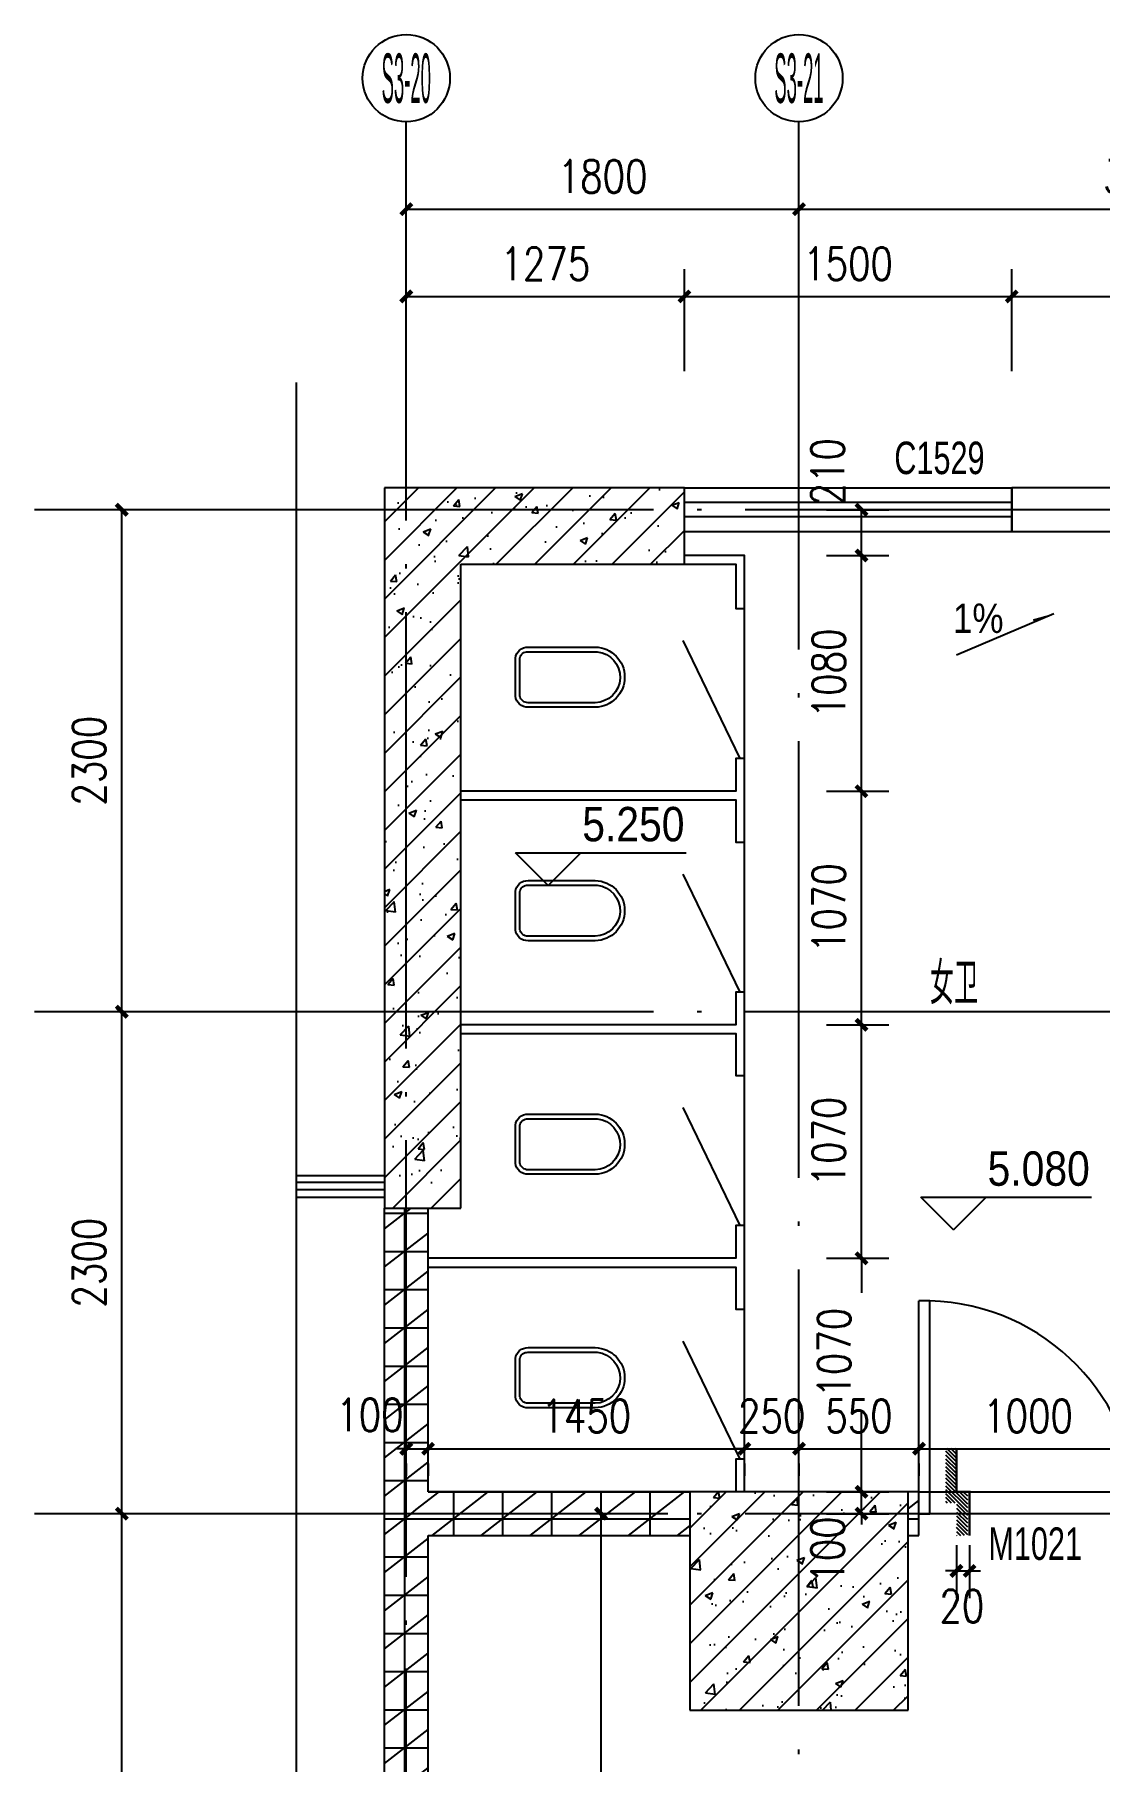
# Model space of a CAD drawing. Extents: x 718358 to 1668613, y -348838 to -159582.
# Drawn here: x 834603 to 839485, y -183287 to -175374 of the extents above; entities that cross this region are included whole.
import ezdxf
from ezdxf.enums import TextEntityAlignment as Align

# ---------------------------------------------------------------- set-up
doc = ezdxf.new("R2010")
doc.units = 0
doc.header["$LTSCALE"] = 1000
doc.linetypes.add('DOTE', pattern=[2.42, 2, -0.2, 0.02, -0.2])
for name, color, linetype in [('WINDOW_TEXT', 7, 'Continuous'), ('建-厨卫用具', 66, 'Continuous'), ('建-墙体', 2, 'Continuous'), ('建-尺寸', 73, 'Continuous'), ('建-影线', 8, 'Continuous'), ('建-房间名', 7, 'Continuous'), ('建-柱子', 6, 'Continuous'), ('建-标高', 3, 'Continuous'), ('建-符号', 3, 'Continuous'), ('建-符号说明', 7, 'Continuous'), ('建-轴标', 3, 'Continuous'), ('建-轴网', 14, 'DOTE'), ('建-门窗', 4, 'Continuous'), ('建-门窗-编号', 7, 'Continuous'), ('高差符号', 7, 'Continuous')]:
    doc.layers.add(name, color=color, linetype=linetype)
doc.styles.add('_TCH_AXIS', font='gt宽度调整.shx', dxfattribs={"bigfont": 'gt国标汉字.shx'})
doc.styles.add('_TCH_DIM', font='gt单线西文.shx', dxfattribs={"width": 0.8, "bigfont": 'gt单线中文.shx'})
doc.styles.add('_TCH_WINDOW', font='gt单线西文.shx', dxfattribs={"height": 3.5, "bigfont": 'gt单线中文.shx'})
doc.styles.add('DIM_FONT', font='SIMPLEX.shx', dxfattribs={"width": 0.8, "bigfont": 'GBCBIG.shx'})
doc.dimstyles.new('DIMN50', dxfattribs={"dimscale": 0.5, "dimtxt": 300, "dimasz": 100, "dimexe": 250, "dimexo": 300, "dimgap": 150, "dimtad": 1, "dimdec": 0, "dimzin": 0, "dimdsep": 46, "dimtxsty": 'DIM_FONT', "dimblk": 'ARCHTICK', "dimcen": 0.09, "dimdle": 1, "dimclrt": 7, "dimazin": 2, "dimtfac": 1, "dimtdec": 0, "dimtix": 1, "dimtmove": 2, "dimatfit": 3, "dimldrblk": 'ARCHTICK', "dimfxl": 1, "dimtolj": 1, "dimtzin": 0, "dimarcsym": 0})
pattern_1 = [(0, (0, 0), (0, 175), []), (37.875, (200, 0), (-84.807639, 109.038328), []), (90, (200, 0), (-225, 1e-14), [])]
pattern_2 = [(45, (0, 0), (-88.388348, 88.388348), []), (50, (0, 0), (358.63009, -31.37607), [37.5, -412.5]), (355, (0, 0), (-69.37567, 376.09607), [30, -330]), (100.4514, (29.9, -2.6), (289.25469, 344.71977), [31.8701, -350.57106]), (46.1842, (0, 100), (533.62052, -82.7595), [56.25, -618.75]), (96.6356, (44.47, 93.1), (467.33135, 487.05894), [47.80514, -525.8565]), (351.1842, (0, 100), (467.33097, 487.0593), [45, -495]), (21, (50, 75), (298.45353, -201.30945), [37.5, -412.5]), (326, (50, 75), (121.65767, 362.57502), [30, -330]), (71.4514, (74.87, 58.22), (420.11131, 161.26525), [31.8701, -350.57106]), (37.5, (0, 0), (6.079928, 166.446927), [0, -326, 0, -335, 0, -331.25]), (7.5, (0, 0), (131.53477, 197.205856), [0, -191, 0, -318.5, 0, -126.25]), (327.5, (-111.5, 0), (266.911218, -11.277436), [0, -125, 0, -390, 0, -517.5]), (317.5, (-161.5, 0), (291.593085, 50.05249), [0, -162.5, 0, -259, 0, -367.5])]

# ---------------------------------------------------------------- blocks, each defined once
blk = doc.blocks.new('$plan$00001612')
for points in [[(135.1, 138), (442.4, 138, -0.388189), (501, 87.5), (501, -87.5, -0.388189), (442.4, -138), (135.1, -138, -0.97895)], [(443.1, -116.5), (125.4, -116.5, -0.936623), (135.3, 117.1), (442.8, 117.1, -0.381636), (480.2, 86.1), (480.2, -86.3, -0.399536)]]:
    blk.add_lwpolyline(points, format="xyb", close=True)
blk.add_lwpolyline([(195.5, 117.1, 0, 0, 0.440649), (185.5, 107.5, 0, 0, 0), (185.4, -105.9, 0, 0, 0.411645), (194.1, -115.5, 1.5, 1.5, 0)], format="xyseb")
blk = doc.blocks.new('A$C3BC465A5')
at = {"layer": '建-厨卫用具'}
for p, q in [((-804821, 52675.8), (-804821, 53363.3, 0)), ((-804821, 52725.8), (-804821, 53325.8, 0)), ((-804841, 52675.8), (-805101.8, 53216.2)), ((-804821, 51705.8), (-804821, 52305.8, 0)), ((-804821, 51605.8), (-804821, 52293.3, 0)), ((-804841, 51605.8), (-805101.8, 52146.2)), ((-804821, 50535.8, 0), (-804821, 51393.3, 0)), ((-804840.8, 50535.8), (-805101.6, 51076.2)), ((-804821, 49465.8, 0), (-804821, 50323.3, 0)), ((-804840.8, 49465.8), (-805101.6, 50006.2))]:
    blk.add_line(p, q, dxfattribs=at)
for points in [[(-806121, 53565.8), (-804861, 53565.8), (-804861, 53363.3), (-804821, 53363.3), (-804821, 53605.8), (-805096, 53605.8)], [(-806121, 52485.8), (-804861, 52485.8), (-804861, 52293.3), (-804821, 52293.3), (-804821, 52675.8), (-804861, 52675.8), (-804861, 52525.8), (-806121, 52525.8)], [(-806121, 51415.8), (-804861, 51415.8), (-804861, 51223.3), (-804821, 51223.3), (-804821, 51605.8), (-804861, 51605.8), (-804861, 51455.8), (-806121, 51455.8)], [(-806271, 50345.8), (-804861, 50345.8), (-804861, 50153.3), (-804821, 50153.3), (-804821, 50535.8), (-804861, 50535.8), (-804861, 50385.8), (-806271, 50385.8)], [(-804821, 49315.8), (-804821, 49465.8), (-804861, 49465.8), (-804861, 49315.8), (-806271, 49315.8)]]:
    blk.add_lwpolyline(points, dxfattribs=at)
at = {"layer": '建-厨卫用具', "rotation": 179.9999933565738}
for p in [(-805370, 53048.7), (-805370, 51978.7), (-805370, 50908.7), (-805370, 49838.7)]:
    blk.add_blockref('$plan$00001612', p, dxfattribs=at)
blk = doc.blocks.new('_ArchTick')
at = {"color": 0, "linetype": 'ByBlock', "const_width": 0.4}
blk.add_lwpolyline([(-0.5, -0.5), (0.5, 0.5)], dxfattribs=at)
blk = doc.blocks.new('*D2048')
at = {"layer": 'Defpoints', "color": 0, "transparency": 16777216}
for p in [(838107.2, -176174.4), (836307.2, -176667.1), (838107.2, -176667.1)]:
    blk.add_point(p, dxfattribs=at)
at = {"layer": '建-尺寸', "color": 0, "lineweight": -2, "transparency": 16777216}
for p, q in [((836307.2, -176517.1), (836307.2, -176049.4)), ((838107.2, -176517.1), (838107.2, -176049.4)), ((836306.7, -176174.4), (838107.7, -176174.4))]:
    blk.add_line(p, q, dxfattribs=at)
at = {"layer": '建-尺寸', "color": 0, "lineweight": -2, "transparency": 16777216, "xscale": 50, "yscale": 50, "zscale": 50, "rotation": 180}
blk.add_blockref('_ArchTick', (836307.2, -176174.4), dxfattribs=at)
at = {"layer": '建-尺寸', "color": 0, "lineweight": -2, "transparency": 16777216, "xscale": 50, "yscale": 50, "zscale": 50}
blk.add_blockref('_ArchTick', (838107.2, -176174.4), dxfattribs=at)
at = {"layer": '建-尺寸', "color": 7, "transparency": 16777216, "insert": (837207.2, -176024.4), "char_height": 150, "attachment_point": 5, "style": 'DIM_FONT'}
blk.add_mtext('\\A1;1800', dxfattribs=at)
blk = doc.blocks.new('*D2049')
at = {"layer": 'Defpoints', "color": 0, "transparency": 16777216}
for p in [(841307.2, -176174.4), (838107.2, -176667.1), (841307.2, -176667.1)]:
    blk.add_point(p, dxfattribs=at)
at = {"layer": '建-尺寸', "color": 0, "lineweight": -2, "transparency": 16777216}
for p, q in [((838107.2, -176517.1), (838107.2, -176049.4)), ((841307.2, -176517.1), (841307.2, -176049.4)), ((838106.7, -176174.4), (841307.7, -176174.4))]:
    blk.add_line(p, q, dxfattribs=at)
at = {"layer": '建-尺寸', "color": 0, "lineweight": -2, "transparency": 16777216, "xscale": 50, "yscale": 50, "zscale": 50, "rotation": 180}
blk.add_blockref('_ArchTick', (838107.2, -176174.4), dxfattribs=at)
at = {"layer": '建-尺寸', "color": 0, "lineweight": -2, "transparency": 16777216, "xscale": 50, "yscale": 50, "zscale": 50}
blk.add_blockref('_ArchTick', (841307.2, -176174.4), dxfattribs=at)
at = {"layer": '建-尺寸', "color": 7, "transparency": 16777216, "insert": (839707.2, -176024.4), "char_height": 150, "attachment_point": 5, "style": 'DIM_FONT'}
blk.add_mtext('\\A1;3200', dxfattribs=at)
blk = doc.blocks.new('*D2050')
at = {"layer": 'Defpoints', "color": 0, "transparency": 16777216}
for p in [(837582.2, -176574.4), (836307.2, -177067.1), (837582.2, -177067.1)]:
    blk.add_point(p, dxfattribs=at)
at = {"layer": '建-尺寸', "color": 0, "lineweight": -2, "transparency": 16777216}
for p, q in [((836307.2, -176917.1), (836307.2, -176449.4)), ((837582.2, -176917.1), (837582.2, -176449.4)), ((836306.7, -176574.4), (837582.7, -176574.4))]:
    blk.add_line(p, q, dxfattribs=at)
at = {"layer": '建-尺寸', "color": 0, "lineweight": -2, "transparency": 16777216, "xscale": 50, "yscale": 50, "zscale": 50, "rotation": 180}
blk.add_blockref('_ArchTick', (836307.2, -176574.4), dxfattribs=at)
at = {"layer": '建-尺寸', "color": 0, "lineweight": -2, "transparency": 16777216, "xscale": 50, "yscale": 50, "zscale": 50}
blk.add_blockref('_ArchTick', (837582.2, -176574.4), dxfattribs=at)
at = {"layer": '建-尺寸', "color": 7, "transparency": 16777216, "insert": (836944.7, -176424.4), "char_height": 150, "attachment_point": 5, "style": 'DIM_FONT'}
blk.add_mtext('\\A1;1275', dxfattribs=at)
blk = doc.blocks.new('*D2051')
at = {"layer": 'Defpoints', "color": 0, "transparency": 16777216}
for p in [(839082.2, -176574.4), (837582.2, -177067.1), (839082.2, -177067.1)]:
    blk.add_point(p, dxfattribs=at)
at = {"layer": '建-尺寸', "color": 0, "lineweight": -2, "transparency": 16777216}
for p, q in [((837582.2, -176917.1), (837582.2, -176449.4)), ((839082.2, -176917.1), (839082.2, -176449.4)), ((837581.7, -176574.4), (839082.7, -176574.4))]:
    blk.add_line(p, q, dxfattribs=at)
at = {"layer": '建-尺寸', "color": 0, "lineweight": -2, "transparency": 16777216, "xscale": 50, "yscale": 50, "zscale": 50, "rotation": 180}
blk.add_blockref('_ArchTick', (837582.2, -176574.4), dxfattribs=at)
at = {"layer": '建-尺寸', "color": 0, "lineweight": -2, "transparency": 16777216, "xscale": 50, "yscale": 50, "zscale": 50}
blk.add_blockref('_ArchTick', (839082.2, -176574.4), dxfattribs=at)
at = {"layer": '建-尺寸', "color": 7, "transparency": 16777216, "insert": (838332.2, -176424.4), "char_height": 150, "attachment_point": 5, "style": 'DIM_FONT'}
blk.add_mtext('\\A1;1500', dxfattribs=at)
blk = doc.blocks.new('*D2052')
at = {"layer": 'Defpoints', "color": 0, "transparency": 16777216}
for p in [(841307.2, -176574.4), (839082.2, -177067.1), (841307.2, -177067.1)]:
    blk.add_point(p, dxfattribs=at)
at = {"layer": '建-尺寸', "color": 0, "lineweight": -2, "transparency": 16777216}
for p, q in [((839082.2, -176917.1), (839082.2, -176449.4)), ((841307.2, -176917.1), (841307.2, -176449.4)), ((839081.7, -176574.4), (841307.7, -176574.4))]:
    blk.add_line(p, q, dxfattribs=at)
at = {"layer": '建-尺寸', "color": 0, "lineweight": -2, "transparency": 16777216, "xscale": 50, "yscale": 50, "zscale": 50, "rotation": 180}
blk.add_blockref('_ArchTick', (839082.2, -176574.4), dxfattribs=at)
at = {"layer": '建-尺寸', "color": 0, "lineweight": -2, "transparency": 16777216, "xscale": 50, "yscale": 50, "zscale": 50}
blk.add_blockref('_ArchTick', (841307.2, -176574.4), dxfattribs=at)
at = {"layer": '建-尺寸', "color": 7, "transparency": 16777216, "insert": (840194.7, -176424.4), "char_height": 150, "attachment_point": 5, "style": 'DIM_FONT'}
blk.add_mtext('\\A1;2225', dxfattribs=at)
blk = doc.blocks.new('*D2057')
at = {"layer": 'Defpoints', "color": 0, "transparency": 16777216}
for p in [(835003.2, -182151.5), (835403.2, -182151.5), (835403.2, -186951.5)]:
    blk.add_point(p, dxfattribs=at)
at = {"layer": '建-尺寸', "color": 0, "lineweight": -2, "transparency": 16777216}
for p, q in [((835253.2, -182151.5), (834878.2, -182151.5)), ((835003.2, -186952), (835003.2, -182151)), ((835253.2, -186951.5), (834878.2, -186951.5))]:
    blk.add_line(p, q, dxfattribs=at)
at = {"layer": '建-尺寸', "color": 0, "lineweight": -2, "transparency": 16777216, "xscale": 50, "yscale": 50, "zscale": 50}
for p, rotation in [((835003.2, -182151.5), 90), ((835003.2, -186951.5), 270)]:
    blk.add_blockref('_ArchTick', p, dxfattribs=dict(at, rotation=rotation))
at = {"layer": '建-尺寸', "color": 7, "transparency": 16777216, "insert": (834853.2, -184551.5), "char_height": 150, "attachment_point": 5, "rotation": 90, "style": 'DIM_FONT'}
blk.add_mtext('\\A1;4800', dxfattribs=at)
blk = doc.blocks.new('*D2058')
at = {"layer": 'Defpoints', "color": 0, "transparency": 16777216}
for p in [(835003.2, -179851.5), (835403.2, -179851.5), (835403.2, -182151.5)]:
    blk.add_point(p, dxfattribs=at)
at = {"layer": '建-尺寸', "color": 0, "lineweight": -2, "transparency": 16777216}
for p, q in [((835253.2, -179851.5), (834878.2, -179851.5)), ((835003.2, -182152), (835003.2, -179851)), ((835253.2, -182151.5), (834878.2, -182151.5))]:
    blk.add_line(p, q, dxfattribs=at)
at = {"layer": '建-尺寸', "color": 0, "lineweight": -2, "transparency": 16777216, "xscale": 50, "yscale": 50, "zscale": 50}
for p, rotation in [((835003.2, -179851.5), 90), ((835003.2, -182151.5), 270)]:
    blk.add_blockref('_ArchTick', p, dxfattribs=dict(at, rotation=rotation))
at = {"layer": '建-尺寸', "color": 7, "transparency": 16777216, "insert": (834853.2, -181001.5), "char_height": 150, "attachment_point": 5, "rotation": 90, "style": 'DIM_FONT'}
blk.add_mtext('\\A1;2300', dxfattribs=at)
blk = doc.blocks.new('*D2059')
at = {"layer": 'Defpoints', "color": 0, "transparency": 16777216}
for p in [(835003.2, -177551.5), (835403.2, -177551.5), (835403.2, -179851.5)]:
    blk.add_point(p, dxfattribs=at)
at = {"layer": '建-尺寸', "color": 0, "lineweight": -2, "transparency": 16777216}
for p, q in [((835253.2, -177551.5), (834878.2, -177551.5)), ((835003.2, -179852), (835003.2, -177551)), ((835253.2, -179851.5), (834878.2, -179851.5))]:
    blk.add_line(p, q, dxfattribs=at)
at = {"layer": '建-尺寸', "color": 0, "lineweight": -2, "transparency": 16777216, "xscale": 50, "yscale": 50, "zscale": 50}
for p, rotation in [((835003.2, -177551.5), 90), ((835003.2, -179851.5), 270)]:
    blk.add_blockref('_ArchTick', p, dxfattribs=dict(at, rotation=rotation))
at = {"layer": '建-尺寸', "color": 7, "transparency": 16777216, "insert": (834853.2, -178701.5), "char_height": 150, "attachment_point": 5, "rotation": 90, "style": 'DIM_FONT'}
blk.add_mtext('\\A1;2300', dxfattribs=at)
blk = doc.blocks.new('*D2060')
at = {"layer": 'Defpoints', "color": 0, "transparency": 16777216}
for p in [(838082.9, -177551.5), (838393.6, -177551.5), (838082.9, -177761.5)]:
    blk.add_point(p, dxfattribs=at)
at = {"layer": '建-尺寸', "color": 0, "lineweight": -2, "transparency": 16777216}
for p, q in [((838232.9, -177551.5), (838518.6, -177551.5)), ((838393.6, -177762), (838393.6, -177551)), ((838232.9, -177761.5), (838518.6, -177761.5))]:
    blk.add_line(p, q, dxfattribs=at)
at = {"layer": '建-尺寸', "color": 0, "lineweight": -2, "transparency": 16777216, "xscale": 50, "yscale": 50, "zscale": 50}
for p, rotation in [((838393.6, -177551.5), 90), ((838393.6, -177761.5), 270)]:
    blk.add_blockref('_ArchTick', p, dxfattribs=dict(at, rotation=rotation))
at = {"layer": '建-尺寸', "color": 7, "transparency": 16777216, "insert": (838238.6, -177378), "char_height": 150, "attachment_point": 5, "rotation": 90, "style": 'DIM_FONT'}
blk.add_mtext('\\A1;210', dxfattribs=at)
blk = doc.blocks.new('*D2061')
at = {"layer": 'Defpoints', "color": 0, "transparency": 16777216}
for p in [(838082.9, -177761.5), (838393.6, -177761.5), (838082.9, -178841.5)]:
    blk.add_point(p, dxfattribs=at)
at = {"layer": '建-尺寸', "color": 0, "lineweight": -2, "transparency": 16777216}
for p, q in [((838232.9, -177761.5), (838518.6, -177761.5)), ((838393.6, -178842), (838393.6, -177761)), ((838232.9, -178841.5), (838518.6, -178841.5))]:
    blk.add_line(p, q, dxfattribs=at)
at = {"layer": '建-尺寸', "color": 0, "lineweight": -2, "transparency": 16777216, "xscale": 50, "yscale": 50, "zscale": 50}
for p, rotation in [((838393.6, -177761.5), 90), ((838393.6, -178841.5), 270)]:
    blk.add_blockref('_ArchTick', p, dxfattribs=dict(at, rotation=rotation))
at = {"layer": '建-尺寸', "color": 7, "transparency": 16777216, "insert": (838243.6, -178301.5), "char_height": 150, "attachment_point": 5, "rotation": 90, "style": 'DIM_FONT'}
blk.add_mtext('\\A1;1080', dxfattribs=at)
blk = doc.blocks.new('*D2062')
at = {"layer": 'Defpoints', "color": 0, "transparency": 16777216}
for p in [(838082.9, -178841.5), (838393.6, -178841.5), (838082.9, -179911.5)]:
    blk.add_point(p, dxfattribs=at)
at = {"layer": '建-尺寸', "color": 0, "lineweight": -2, "transparency": 16777216}
for p, q in [((838232.9, -178841.5), (838518.6, -178841.5)), ((838393.6, -179912), (838393.6, -178841)), ((838232.9, -179911.5), (838518.6, -179911.5))]:
    blk.add_line(p, q, dxfattribs=at)
at = {"layer": '建-尺寸', "color": 0, "lineweight": -2, "transparency": 16777216, "xscale": 50, "yscale": 50, "zscale": 50}
for p, rotation in [((838393.6, -178841.5), 90), ((838393.6, -179911.5), 270)]:
    blk.add_blockref('_ArchTick', p, dxfattribs=dict(at, rotation=rotation))
at = {"layer": '建-尺寸', "color": 7, "transparency": 16777216, "insert": (838243.6, -179376.5), "char_height": 150, "attachment_point": 5, "rotation": 90, "style": 'DIM_FONT'}
blk.add_mtext('\\A1;1070', dxfattribs=at)
blk = doc.blocks.new('*D2063')
at = {"layer": 'Defpoints', "color": 0, "transparency": 16777216}
for p in [(838082.9, -179911.5), (838393.6, -179911.5), (838082.9, -180981.5)]:
    blk.add_point(p, dxfattribs=at)
at = {"layer": '建-尺寸', "color": 0, "lineweight": -2, "transparency": 16777216}
for p, q in [((838232.9, -179911.5), (838518.6, -179911.5)), ((838393.6, -180982), (838393.6, -179911)), ((838232.9, -180981.5), (838518.6, -180981.5))]:
    blk.add_line(p, q, dxfattribs=at)
at = {"layer": '建-尺寸', "color": 0, "lineweight": -2, "transparency": 16777216, "xscale": 50, "yscale": 50, "zscale": 50}
for p, rotation in [((838393.6, -179911.5), 90), ((838393.6, -180981.5), 270)]:
    blk.add_blockref('_ArchTick', p, dxfattribs=dict(at, rotation=rotation))
at = {"layer": '建-尺寸', "color": 7, "transparency": 16777216, "insert": (838243.6, -180446.5), "char_height": 150, "attachment_point": 5, "rotation": 90, "style": 'DIM_FONT'}
blk.add_mtext('\\A1;1070', dxfattribs=at)
blk = doc.blocks.new('*D2064')
at = {"layer": 'Defpoints', "color": 0, "transparency": 16777216}
for p in [(838082.9, -180981.5), (838393.6, -180981.5), (838082.9, -182051.5)]:
    blk.add_point(p, dxfattribs=at)
at = {"layer": '建-尺寸', "color": 0, "lineweight": -2, "transparency": 16777216}
for p, q in [((838232.9, -180981.5), (838518.6, -180981.5)), ((838393.6, -180981), (838393.6, -181138.9)), ((838393.6, -182052), (838393.6, -181688.9)), ((838232.9, -182051.5), (838518.6, -182051.5))]:
    blk.add_line(p, q, dxfattribs=at)
at = {"layer": '建-尺寸', "color": 0, "lineweight": -2, "transparency": 16777216, "xscale": 50, "yscale": 50, "zscale": 50}
for p, rotation in [((838393.6, -180981.5), 90), ((838393.6, -182051.5), 270)]:
    blk.add_blockref('_ArchTick', p, dxfattribs=dict(at, rotation=rotation))
at = {"layer": '建-尺寸', "color": 7, "transparency": 16777216, "insert": (838268.6, -181413.9), "char_height": 150, "attachment_point": 5, "rotation": 90, "style": 'DIM_FONT'}
blk.add_mtext('\\A1;1070', dxfattribs=at)
blk = doc.blocks.new('*D2065')
at = {"layer": 'Defpoints', "color": 0, "transparency": 16777216}
for p in [(838082.9, -182051.5), (838393.6, -182051.5), (838082.9, -182151.5)]:
    blk.add_point(p, dxfattribs=at)
at = {"layer": '建-尺寸', "color": 0, "lineweight": -2, "transparency": 16777216}
for p, q in [((838232.9, -182051.5), (838518.6, -182051.5)), ((838393.6, -182051.5), (838393.6, -182001.5)), ((838393.6, -182151.5), (838393.6, -182051.5)), ((838232.9, -182151.5), (838518.6, -182151.5)), ((838393.6, -182151.5), (838393.6, -182201.5))]:
    blk.add_line(p, q, dxfattribs=at)
at = {"layer": '建-尺寸', "color": 0, "lineweight": -2, "transparency": 16777216, "xscale": 50, "yscale": 50, "zscale": 50}
for p, rotation in [((838393.6, -182051.5), 270), ((838393.6, -182151.5), 90)]:
    blk.add_blockref('_ArchTick', p, dxfattribs=dict(at, rotation=rotation))
at = {"layer": '建-尺寸', "color": 7, "transparency": 16777216, "insert": (838238.6, -182318), "char_height": 150, "attachment_point": 5, "rotation": 90, "style": 'DIM_FONT'}
blk.add_mtext('\\A1;100', dxfattribs=at)
blk = doc.blocks.new('*D2066')
at = {"layer": 'Defpoints', "color": 0, "transparency": 16777216}
for p in [(836307.2, -181772), (836407.2, -181772), (836407.2, -181853.8)]:
    blk.add_point(p, dxfattribs=at)
at = {"layer": '建-尺寸', "color": 0, "lineweight": -2, "transparency": 16777216}
for p, q in [((836307.2, -181853.8), (836257.2, -181853.8)), ((836307.2, -181853.8), (836407.2, -181853.8)), ((836407.2, -181853.8), (836457.2, -181853.8)), ((836307.2, -181922), (836307.2, -181978.8)), ((836407.2, -181922), (836407.2, -181978.8))]:
    blk.add_line(p, q, dxfattribs=at)
at = {"layer": '建-尺寸', "color": 0, "lineweight": -2, "transparency": 16777216, "xscale": 50, "yscale": 50, "zscale": 50}
blk.add_blockref('_ArchTick', (836307.2, -181853.8), dxfattribs=at)
at = {"layer": '建-尺寸', "color": 0, "lineweight": -2, "transparency": 16777216, "xscale": 50, "yscale": 50, "zscale": 50, "rotation": 180}
blk.add_blockref('_ArchTick', (836407.2, -181853.8), dxfattribs=at)
at = {"layer": '建-尺寸', "color": 7, "transparency": 16777216, "insert": (836140.6, -181698.8), "char_height": 150, "attachment_point": 5, "style": 'DIM_FONT'}
blk.add_mtext('\\A1;100', dxfattribs=at)
blk = doc.blocks.new('*D2067')
at = {"layer": 'Defpoints', "color": 0, "transparency": 16777216}
for p in [(836407.2, -181772), (837857.2, -181772), (837857.2, -181853.8)]:
    blk.add_point(p, dxfattribs=at)
at = {"layer": '建-尺寸', "color": 0, "lineweight": -2, "transparency": 16777216}
for p, q in [((836406.7, -181853.8), (837857.7, -181853.8)), ((836407.2, -181922), (836407.2, -181978.8)), ((837857.2, -181922), (837857.2, -181978.8))]:
    blk.add_line(p, q, dxfattribs=at)
at = {"layer": '建-尺寸', "color": 0, "lineweight": -2, "transparency": 16777216, "xscale": 50, "yscale": 50, "zscale": 50, "rotation": 180}
blk.add_blockref('_ArchTick', (836407.2, -181853.8), dxfattribs=at)
at = {"layer": '建-尺寸', "color": 0, "lineweight": -2, "transparency": 16777216, "xscale": 50, "yscale": 50, "zscale": 50}
blk.add_blockref('_ArchTick', (837857.2, -181853.8), dxfattribs=at)
at = {"layer": '建-尺寸', "color": 7, "transparency": 16777216, "insert": (837132.2, -181703.8), "char_height": 150, "attachment_point": 5, "style": 'DIM_FONT'}
blk.add_mtext('\\A1;1450', dxfattribs=at)
blk = doc.blocks.new('*D2068')
at = {"layer": 'Defpoints', "color": 0, "transparency": 16777216}
for p in [(837857.2, -181772), (838107.2, -181772), (838107.2, -181853.8)]:
    blk.add_point(p, dxfattribs=at)
at = {"layer": '建-尺寸', "color": 0, "lineweight": -2, "transparency": 16777216}
for p, q in [((837857.2, -181853.8), (837807.2, -181853.8)), ((837857.2, -181853.8), (838107.2, -181853.8)), ((838107.2, -181853.8), (838157.2, -181853.8)), ((837857.2, -181922), (837857.2, -181978.8)), ((838107.2, -181922), (838107.2, -181978.8))]:
    blk.add_line(p, q, dxfattribs=at)
at = {"layer": '建-尺寸', "color": 0, "lineweight": -2, "transparency": 16777216, "xscale": 50, "yscale": 50, "zscale": 50}
blk.add_blockref('_ArchTick', (837857.2, -181853.8), dxfattribs=at)
at = {"layer": '建-尺寸', "color": 0, "lineweight": -2, "transparency": 16777216, "xscale": 50, "yscale": 50, "zscale": 50, "rotation": 180}
blk.add_blockref('_ArchTick', (838107.2, -181853.8), dxfattribs=at)
at = {"layer": '建-尺寸', "color": 7, "transparency": 16777216, "insert": (837982.2, -181703.8), "char_height": 150, "attachment_point": 5, "style": 'DIM_FONT'}
blk.add_mtext('\\A1;250', dxfattribs=at)
blk = doc.blocks.new('*D2069')
at = {"layer": 'Defpoints', "color": 0, "transparency": 16777216}
for p in [(838107.2, -181772), (838657.2, -181772), (838657.2, -181853.8)]:
    blk.add_point(p, dxfattribs=at)
at = {"layer": '建-尺寸', "color": 0, "lineweight": -2, "transparency": 16777216}
for p, q in [((838106.7, -181853.8), (838657.7, -181853.8)), ((838107.2, -181922), (838107.2, -181978.8)), ((838657.2, -181922), (838657.2, -181978.8))]:
    blk.add_line(p, q, dxfattribs=at)
at = {"layer": '建-尺寸', "color": 0, "lineweight": -2, "transparency": 16777216, "xscale": 50, "yscale": 50, "zscale": 50, "rotation": 180}
blk.add_blockref('_ArchTick', (838107.2, -181853.8), dxfattribs=at)
at = {"layer": '建-尺寸', "color": 0, "lineweight": -2, "transparency": 16777216, "xscale": 50, "yscale": 50, "zscale": 50}
blk.add_blockref('_ArchTick', (838657.2, -181853.8), dxfattribs=at)
at = {"layer": '建-尺寸', "color": 7, "transparency": 16777216, "insert": (838382.2, -181703.8), "char_height": 150, "attachment_point": 5, "style": 'DIM_FONT'}
blk.add_mtext('\\A1;550', dxfattribs=at)
blk = doc.blocks.new('*D2070')
at = {"layer": 'Defpoints', "color": 0, "transparency": 16777216}
for p in [(838657.2, -181772), (839657.2, -181772), (839657.2, -181853.8)]:
    blk.add_point(p, dxfattribs=at)
at = {"layer": '建-尺寸', "color": 0, "lineweight": -2, "transparency": 16777216}
for p, q in [((838656.7, -181853.8), (839657.7, -181853.8)), ((838657.2, -181922), (838657.2, -181978.8)), ((839657.2, -181922), (839657.2, -181978.8))]:
    blk.add_line(p, q, dxfattribs=at)
at = {"layer": '建-尺寸', "color": 0, "lineweight": -2, "transparency": 16777216, "xscale": 50, "yscale": 50, "zscale": 50, "rotation": 180}
blk.add_blockref('_ArchTick', (838657.2, -181853.8), dxfattribs=at)
at = {"layer": '建-尺寸', "color": 0, "lineweight": -2, "transparency": 16777216, "xscale": 50, "yscale": 50, "zscale": 50}
blk.add_blockref('_ArchTick', (839657.2, -181853.8), dxfattribs=at)
at = {"layer": '建-尺寸', "color": 7, "transparency": 16777216, "insert": (839157.2, -181703.8), "char_height": 150, "attachment_point": 5, "style": 'DIM_FONT'}
blk.add_mtext('\\A1;1000', dxfattribs=at)
blk = doc.blocks.new('*D2104')
at = {"layer": 'Defpoints', "color": 0, "transparency": 16777216}
for p in [(837199.8, -182151.5), (837656.4, -182151.5), (837656.4, -186951.5)]:
    blk.add_point(p, dxfattribs=at)
at = {"layer": '建-尺寸', "color": 0, "lineweight": -2, "transparency": 16777216}
for p, q in [((837506.4, -182151.5), (837074.8, -182151.5)), ((837199.8, -186952), (837199.8, -182151)), ((837506.4, -186951.5), (837074.8, -186951.5))]:
    blk.add_line(p, q, dxfattribs=at)
at = {"layer": '建-尺寸', "color": 0, "lineweight": -2, "transparency": 16777216, "xscale": 50, "yscale": 50, "zscale": 50}
for p, rotation in [((837199.8, -182151.5), 90), ((837199.8, -186951.5), 270)]:
    blk.add_blockref('_ArchTick', p, dxfattribs=dict(at, rotation=rotation))
at = {"layer": '建-尺寸', "color": 7, "transparency": 16777216, "insert": (837049.8, -184551.5), "char_height": 150, "attachment_point": 5, "rotation": 90, "style": 'DIM_FONT'}
blk.add_mtext('\\A1;4800', dxfattribs=at)
blk = doc.blocks.new('*D3419')
at = {"layer": 'Defpoints', "color": 0, "transparency": 16777216}
for p in [(838829, -182145.3), (838889, -182145.3), (838889, -182413.6)]:
    blk.add_point(p, dxfattribs=at)
at = {"layer": '建-尺寸', "color": 0, "lineweight": -2, "transparency": 16777216}
for p, q in [((838829, -182295.3), (838829, -182538.6)), ((838889, -182295.3), (838889, -182538.6)), ((838829, -182413.6), (838779, -182413.6)), ((838829, -182413.6), (838889, -182413.6)), ((838889, -182413.6), (838939, -182413.6))]:
    blk.add_line(p, q, dxfattribs=at)
at = {"layer": '建-尺寸', "color": 0, "lineweight": -2, "transparency": 16777216, "xscale": 50, "yscale": 50, "zscale": 50}
blk.add_blockref('_ArchTick', (838829, -182413.6), dxfattribs=at)
at = {"layer": '建-尺寸', "color": 0, "lineweight": -2, "transparency": 16777216, "xscale": 50, "yscale": 50, "zscale": 50, "rotation": 180}
blk.add_blockref('_ArchTick', (838889, -182413.6), dxfattribs=at)
at = {"layer": '建-尺寸', "color": 7, "transparency": 16777216, "insert": (838854, -182574.8), "char_height": 150, "attachment_point": 5, "style": 'DIM_FONT'}
blk.add_mtext('\\A1;20', dxfattribs=at)

msp = doc.modelspace()

# ---------------------------------------------------------------- hatches: boundary and pattern name
at = {"layer": '建-影线'}
h = msp.add_hatch(dxfattribs=at)
h.set_pattern_fill('钢筋混凝土', color=256, scale=50, style=0)
h.set_pattern_definition(pattern_2)
h.paths.add_polyline_path([(836207.2, -180751.5), (836557.2, -180751.5), (836557.2, -177801.5), (837582.2, -177801.5), (837582.2, -177451.5), (836207.2, -177451.5)])
h = msp.add_hatch(dxfattribs=at)
h.set_pattern_fill('空心砖', color=256, scale=50, style=0)
h.set_pattern_definition(pattern_1)
h.paths.add_polyline_path([(836407.2, -180751.5), (836207.2, -180751.5), (836207.2, -182151.5), (836340.5, -182151.5), (836407.2, -182051.5)])
h = msp.add_hatch(dxfattribs=at)
h.set_pattern_fill('空心砖', color=256, scale=50, style=0)
h.set_pattern_definition(pattern_1)
h.paths.add_polyline_path([(837607.2, -182251.5), (837607.2, -182051.5), (836407.2, -182051.5), (836340.5, -182151.5), (836407.2, -182251.5)])
h = msp.add_hatch(dxfattribs=at)
h.set_pattern_fill('钢筋混凝土', color=256, scale=50, style=0)
h.set_pattern_definition(pattern_2)
h.paths.add_polyline_path([(837607.2, -183051.5), (838607.2, -183051.5), (838607.2, -182051.5), (837607.2, -182051.5)])
h = msp.add_hatch(dxfattribs=at)
h.set_pattern_fill('空心砖', color=256, scale=50, style=0)
h.set_pattern_definition(pattern_1)
h.paths.add_polyline_path([(838607.2, -182051.5), (838607.2, -182251.5), (838657.2, -182251.5), (838657.2, -182051.5)])
h = msp.add_hatch(dxfattribs=at)
h.set_pattern_fill('空心砖', color=256, scale=50, style=0)
h.set_pattern_definition(pattern_1)
h.paths.add_polyline_path([(836307.2, -186918.1), (836407.2, -186851.5), (836407.2, -182251.5), (836340.5, -182151.5), (836207.2, -182151.5), (836207.2, -186851.5)])
at = {"layer": '建-符号'}
msp.add_hatch(color=256, dxfattribs=at).paths.add_polyline_path([(839276, -178026.9), (839183.9, -178065.9), (839178.7, -178053.6)])
at = {"layer": '高差符号'}
h = msp.add_hatch(dxfattribs=at)
h.set_pattern_fill('ANSI31', color=256, scale=100, angle=270, style=0)
h.set_pattern_definition([(314.9999998, (1581919.056, -403672.108), (8.8388348, 8.83883473), [])])
h.paths.add_polyline_path([(838829, -182101.5), (838829, -182251.5), (838879, -182251.5), (838879, -182051.5), (838829, -182051.5), (838829, -181851.5), (838779, -181851.5), (838779, -182101.5)])

# ---------------------------------------------------------------- linework, layer by layer
at = {"layer": '建-墙体'}
for p, q in [((840532.2, -177451.5), (839082.2, -177451.5)), ((839082.2, -177451.5), (839082.2, -177651.5)), ((839082.2, -177651.5), (840532.2, -177651.5)), ((836207.2, -182151.5), (836207.2, -180751.5)), ((836407.2, -182051.5), (836407.2, -180751.5)), ((836407.2, -182051.5), (837607.2, -182051.5)), ((838657.2, -182051.5), (838607.2, -182051.5)), ((838657.2, -182251.5), (838657.2, -182051.5)), ((836207.2, -186851.5), (836207.2, -182151.5)), ((836407.2, -186851.5), (836407.2, -182251.5)), ((836407.2, -182251.5), (837607.2, -182251.5)), ((838607.2, -182251.5), (838657.2, -182251.5))]:
    msp.add_line(p, q, dxfattribs=at)
at = {"layer": '建-柱子'}
for p, q in [((837582.2, -177451.5), (836207.2, -177451.5)), ((836207.2, -177451.5), (836207.2, -180751.5)), ((837582.2, -177801.5), (837582.2, -177451.5)), ((836557.2, -180751.5), (836557.2, -177801.5)), ((836557.2, -177801.5), (837582.2, -177801.5)), ((836207.2, -180751.5), (836557.2, -180751.5)), ((838607.2, -182051.5), (837607.2, -182051.5)), ((837607.2, -182051.5), (837607.2, -183051.5)), ((838607.2, -183051.5), (838607.2, -182051.5)), ((837607.2, -183051.5), (838607.2, -183051.5))]:
    msp.add_line(p, q, dxfattribs=at)
at = {"layer": '建-标高'}
for p, q in [((836957.7, -179273.3), (836807.7, -179123.3)), ((836807.7, -179123.3), (837590.2, -179123.3)), ((836957.7, -179273.3), (837107.7, -179123.3)), ((838815.5, -180851.5), (838665.5, -180701.5)), ((838665.5, -180701.5), (839448, -180701.5)), ((838815.5, -180851.5), (838965.5, -180701.5))]:
    msp.add_line(p, q, dxfattribs=at)
at = {"layer": '建-符号'}
for points in [[(835803.2, -176969.4), (835803.2, -184684.8), (835908.2, -184723), (835698.2, -184760), (835803.2, -184797.3), (835803.2, -192512.7)], [(838828.7, -178216.6), (839276, -178026.9)]]:
    msp.add_lwpolyline(points, dxfattribs=at)
at = {"layer": '建-轴标'}
for p, q in [((836307.2, -177100.3), (836307.2, -175774.4)), ((838107.2, -177100.3), (838107.2, -175774.4)), ((835803.2, -177551.5), (834603.2, -177551.5)), ((835803.2, -179851.5), (834603.2, -179851.5)), ((835803.2, -182151.5), (834603.2, -182151.5))]:
    msp.add_line(p, q, dxfattribs=at)
for centre in [(836307.2, -175574.4), (838107.2, -175574.4)]:
    msp.add_circle(centre, 200, dxfattribs=at)
at = {"layer": '建-轴网'}
for p, q in [((836307.2, -187280.6), (836307.2, -177100.3)), ((838107.2, -192712.6), (838107.2, -177100.3)), ((842280.2, -177551.5), (835803.2, -177551.5)), ((842280.2, -179851.5), (835803.2, -179851.5)), ((842280.2, -182151.5), (835803.2, -182151.5))]:
    msp.add_line(p, q, dxfattribs=at)
at = {"layer": '建-门窗'}
for p, q in [((837582.2, -177451.5), (839082.2, -177451.5)), ((837582.2, -177651.5), (837582.2, -177451.5)), ((839082.2, -177651.5), (839082.2, -177451.5)), ((839082.2, -177518.1), (837582.2, -177518.1)), ((839082.2, -177584.8), (837582.2, -177584.8)), ((837582.2, -177651.5), (839082.2, -177651.5)), ((835803.2, -180601.5), (836207.2, -180601.5)), ((836207.2, -180634.8), (835803.2, -180634.8)), ((836207.2, -180601.5), (836207.2, -180701.5)), ((836207.2, -180668.1), (835803.2, -180668.1)), ((835803.2, -180701.5), (836207.2, -180701.5)), ((838707.2, -181176.5), (838657.2, -181176.5)), ((838657.2, -182151.5), (838657.2, -181176.5)), ((838707.2, -182151.5), (838707.2, -181176.5)), ((838657.2, -182051.5), (839657.2, -182051.5)), ((838657.2, -182151.5), (838707.2, -182151.5))]:
    msp.add_line(p, q, dxfattribs=at)
msp.add_arc((838682.2, -182151.5), 975, 360, 88.53072, dxfattribs=at)
at = {"layer": '高差符号', "const_width": 10}
msp.add_lwpolyline([(838889, -182251.5), (838889, -182051.5), (838829, -182051.5), (838829, -181851.5)], dxfattribs=at)

# ---------------------------------------------------------------- block references
at = {"layer": '建-轴标'}
msp.add_blockref('A$C3BC465A5', (1642678.2, -231367.3), dxfattribs=at)

# ---------------------------------------------------------------- texts
at = {"layer": 'WINDOW_TEXT', "style": '_TCH_WINDOW', "width": 0.705882}
msp.add_text('C1529', height=148.75, rotation=359.99999, dxfattribs=at).set_placement((838544.2, -177388.3))
at = {"layer": '建-房间名', "style": 'DIM_FONT', "width": 0.8}
msp.add_text('女卫', height=192.91, dxfattribs=at).set_placement((838706.6, -179818.9))
at = {"layer": '建-符号', "style": '_TCH_DIM', "width": 0.888889}
msp.add_text('1%', height=135, dxfattribs=at).set_placement((838812.8, -178116.4, 0))
at = {"layer": '建-符号说明', "style": '_TCH_DIM', "width": 0.888889}
for s, p in [('5.250', (837113.9, -179070.8)), ('5.080', (838971.7, -180649))]:
    msp.add_text(s, height=157.5, dxfattribs=at).set_placement(p)
at = {"layer": '建-轴标', "style": '_TCH_AXIS'}
for s, width, p, p2 in [('S3-20', 0.21, (836194.1, -175687.5), (836420.3, -175687.5)), ('S3-21', 0.230769, (837994.1, -175687.5), (838220.3, -175687.5))]:
    msp.add_text(s, height=226.27, dxfattribs=dict(at, width=width)).set_placement(p, p2, align=Align.FIT)
at = {"layer": '建-门窗-编号', "style": '_TCH_WINDOW', "width": 0.705882}
msp.add_text('M1021', height=148.75, rotation=360, dxfattribs=at).set_placement((838975.2, -182363.3))

# ---------------------------------------------------------------- dimensions: what is measured, and where the dimension line sits
at = {"layer": '建-尺寸'}
for p1, p2, distance, picture, middle in [((836307.2, -176667.1), (838107.2, -176667.1), 492.7, '*D2048', (837207.2, -176024.4)), ((838107.2, -176667.1), (841307.2, -176667.1), 492.7, '*D2049', (839707.2, -176024.4)), ((836307.2, -177067.1), (837582.2, -177067.1), 492.7, '*D2050', (836944.7, -176424.4)), ((837582.2, -177067.1), (839082.2, -177067.1), 492.7, '*D2051', (838332.2, -176424.4)), ((839082.2, -177067.1), (841307.2, -177067.1), 492.7, '*D2052', (840194.7, -176424.4)), ((835403.2, -179851.5), (835403.2, -177551.5), 400, '*D2059', (834853.2, -178701.5)), ((838082.9, -178841.5), (838082.9, -177761.5), -310.7, '*D2061', (838243.6, -178301.5)), ((838082.9, -179911.5), (838082.9, -178841.5), -310.7, '*D2062', (838243.6, -179376.5)), ((835403.2, -182151.5), (835403.2, -179851.5), 400, '*D2058', (834853.2, -181001.5)), ((838082.9, -180981.5), (838082.9, -179911.5), -310.7, '*D2063', (838243.6, -180446.5)), ((836407.2, -181772), (837857.2, -181772), -81.8, '*D2067', (837132.2, -181703.8)), ((837857.2, -181772), (838107.2, -181772), -81.8, '*D2068', (837982.2, -181703.8)), ((838107.2, -181772), (838657.2, -181772), -81.8, '*D2069', (838382.2, -181703.8)), ((838657.2, -181772), (839657.2, -181772), -81.8, '*D2070', (839157.2, -181703.8)), ((835403.2, -186951.5), (835403.2, -182151.5), 400, '*D2057', (834853.2, -184551.5)), ((837656.4, -186951.5), (837656.4, -182151.5), 456.5, '*D2104', (837049.8, -184551.5))]:
    dim = msp.add_aligned_dim(p1=p1, p2=p2, distance=distance, dimstyle='DIMN50', dxfattribs=at)
    dim.commit()
    dim.dimension.update_dxf_attribs({"geometry": picture, "text_midpoint": middle})
for base, p1, p2, angle, picture, middle in [((838393.6, -177551.5), (838082.9, -177761.5), (838082.9, -177551.5), 90, '*D2060', (838238.6, -177378)), ((838393.6, -180981.5), (838082.9, -182051.5), (838082.9, -180981.5), 90, '*D2064', (838268.6, -181413.9)), ((836407.2, -181853.8), (836307.2, -181772), (836407.2, -181772), 360, '*D2066', (836140.6, -181698.8)), ((838393.6, -182051.5), (838082.9, -182151.5), (838082.9, -182051.5), 90, '*D2065', (838238.6, -182318))]:
    dim = msp.add_linear_dim(base=base, p1=p1, p2=p2, angle=angle, dimstyle='DIMN50', dxfattribs=at)
    dim.commit()
    dim.dimension.update_dxf_attribs({"geometry": picture, "text_midpoint": middle, "dimtype": 161})
dim = msp.add_linear_dim(base=(838889, -182413.6), p1=(838829, -182145.3), p2=(838889, -182145.3), angle=360, text='20', dimstyle='DIMN50', dxfattribs=at)
dim.commit()
dim.dimension.update_dxf_attribs({"geometry": '*D3419', "text_midpoint": (838854, -182574.8), "dimtype": 161})

doc.saveas('drawing.dxf')
